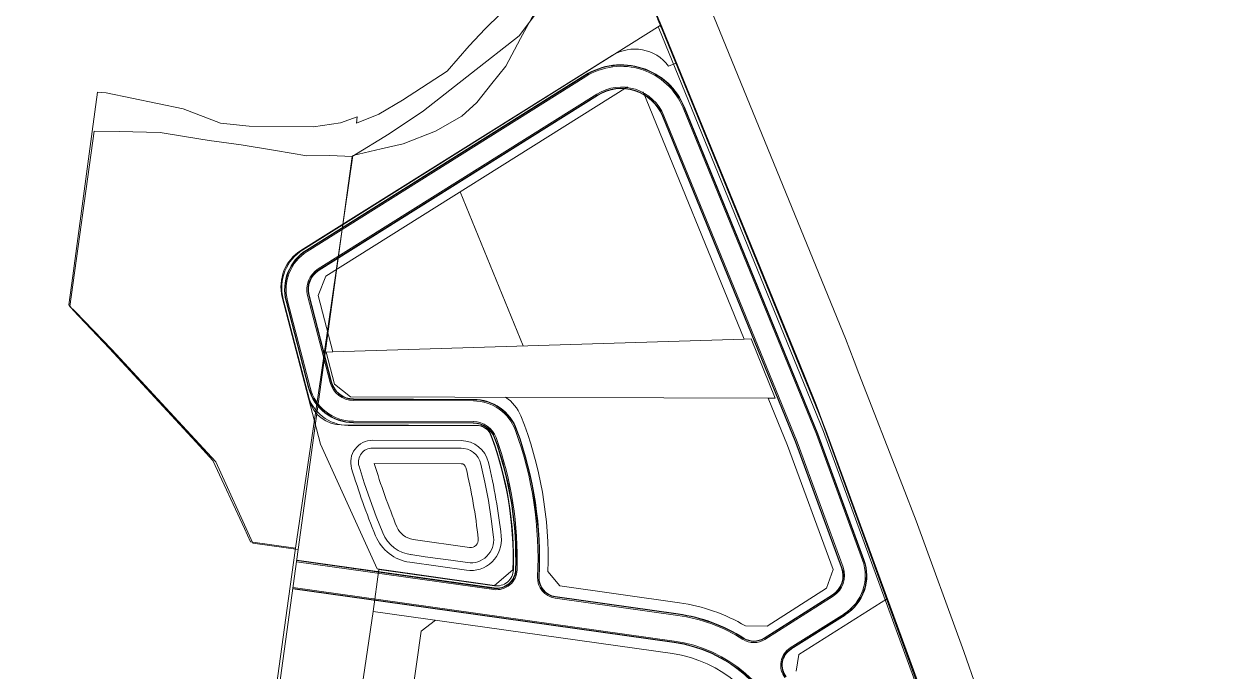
# Model space of a CAD drawing. Header units: metres. Extents: x 305195 to 309187, y 6261447 to 6263623.
# Drawn here: x 305416.2 to 305878.7, y 6263121.9 to 6263374.4 of the extents above; entities that cross this region are included whole.
import ezdxf

# ---------------------------------------------------------------- set-up
doc = ezdxf.new("R2010")
doc.units = ezdxf.units.M
doc.layers.add('Cadastre Land Parcels_SP_EXT', color=9, linetype='Continuous', lineweight=5)
doc.layers.add('st_new', color=9, linetype='Continuous')

# ---------------------------------------------------------------- blocks, each defined once
blk = doc.blocks.new('ST4_NEW')
at = {"layer": 'st_new', "color": 251, "lineweight": 0}
for p, q in [((232.08, 1017.59), (248.65, 977.27)), ((193.24, 973.95), (202.41, 985.92)), ((108.89, 890.5), (248.36, 977.97)), ((247.4, 980.32), (248.65, 977.27)), ((247.5, 977.44), (248.36, 977.97)), ((247.73, 976.9), (247.5, 977.44)), ((311.99, 819.61), (247.73, 976.9)), ((248.36, 977.97), (248.65, 977.27)), ((248.65, 977.27), (254.38, 963.26)), ((248.65, 977.27), (312.93, 819.97)), ((174.75, 959.39), (193.24, 973.95)), ((108.11, 890.18), (229.6, 966.2)), ((251.57, 962.12), (254.38, 963.26)), ((110.27, 890.36), (218.97, 958.53)), ((110.35, 890.23), (219.05, 958.41)), ((110.59, 889.85), (219.29, 958.02)), ((155.95, 944.6), (174.75, 959.39)), ((117.82, 880.16), (235.55, 954)), ((223.59, 951.16), (114.9, 882.99)), ((223.83, 950.78), (115.13, 882.61)), ((223.91, 950.65), (115.21, 882.48)), ((241.68, 952.03), (281.07, 855.64)), ((142.56, 935.65), (155.95, 944.6)), ((257.24, 945.81), (309.24, 818.55)), ((257.66, 945.98), (309.66, 818.71)), ((257.8, 946.04), (309.8, 818.76)), ((301.13, 815.4), (249.19, 942.52)), ((301.27, 815.46), (249.33, 942.58)), ((301.69, 815.62), (249.74, 942.75)), ((18.05, 868.33), (27.45, 936.66)), ((27.45, 936.66), (37.23, 936.64)), ((37.23, 936.64), (53.27, 936.26)), ((53.27, 936.26), (63.48, 934.53)), ((63.48, 934.53), (72.31, 933.07)), ((128.14, 926.8), (142.56, 935.65)), ((72.31, 933.07), (84.82, 931.36)), ((84.82, 931.36), (98.19, 929.22)), ((98.19, 929.22), (110.49, 927.15)), ((128.14, 926.8), (107.1, 773.66)), ((110.49, 927.15), (119.37, 927.23)), ((119.37, 927.23), (128.14, 926.8)), ((170.31, 913.08), (194.87, 852.96)), ((114.84, 872.66), (117.82, 880.16)), ((115.77, 814.71), (100.89, 872.05)), ((111.47, 831.9), (101.25, 871.27)), ((111.13, 836.59), (102.35, 870.42)), ((111.27, 836.63), (102.49, 870.46)), ((111.71, 836.74), (102.93, 870.58)), ((110.77, 872.61), (119.55, 838.78)), ((111.21, 872.72), (119.99, 838.89)), ((111.35, 872.76), (120.13, 838.93)), ((120.55, 850.66), (114.84, 872.66)), ((20.03, 866.44), (18.05, 868.33)), ((34.42, 851.57), (20.03, 866.44)), ((283.74, 855.72), (281.07, 855.64)), ((293.17, 832.64), (283.74, 855.72)), ((74.97, 807.79), (34.42, 851.57)), ((281.07, 855.64), (120.55, 850.66)), ((120.55, 850.66), (117.98, 850.58)), ((117.98, 850.58), (121.25, 838.01)), ((121.25, 838.01), (127.5, 833.15)), ((127.5, 833.15), (290.46, 832.65)), ((290.46, 832.65), (298.01, 814.19)), ((290.46, 832.65), (293.17, 832.64)), ((128.67, 832.3), (175.43, 832.15)), ((128.67, 832.15), (175.43, 832)), ((128.67, 831.7), (175.43, 831.55)), ((175.41, 823.45), (128.64, 823.6)), ((176.45, 822), (124.01, 822.16)), ((178.77, 821.84), (126.59, 822.01)), ((175.41, 823), (128.64, 823.15)), ((175.41, 822.85), (128.64, 823)), ((178.77, 821.84), (181.51, 819.98)), ((309.66, 818.71), (327.67, 769.61)), ((309.8, 818.76), (327.81, 769.66)), ((356.71, 697.71), (311.99, 819.61)), ((312.93, 819.97), (357.65, 698.04)), ((137.95, 766.01), (115.77, 814.71)), ((136.11, 816.17), (170.63, 816.07)), ((298.01, 814.19), (315.75, 765.83)), ((319.08, 766.45), (301.13, 815.4)), ((319.22, 766.51), (301.27, 815.46)), ((319.65, 766.66), (301.69, 815.62)), ((309.24, 818.55), (327.25, 769.45)), ((136.1, 813.17), (140.27, 813.16)), ((140.27, 813.16), (150.27, 813.13)), ((150.27, 813.13), (155.27, 813.11)), ((155.27, 813.11), (160.27, 813.1)), ((160.27, 813.1), (165.27, 813.08)), ((165.27, 813.08), (170.62, 813.07)), ((89.39, 776.09), (74.97, 807.79)), ((132.86, 799.58), (130.81, 806.09)), ((136.75, 807.17), (170.6, 807.07)), ((178.39, 806.9), (179.93, 799.83)), ((135.11, 792.98), (132.86, 799.58)), ((179.93, 799.83), (181.27, 792.72)), ((137.5, 786.52), (135.11, 792.98)), ((181.27, 792.72), (182.4, 785.58)), ((140.06, 780.11), (137.5, 786.52)), ((182.4, 785.58), (183.31, 778.41)), ((173.95, 774.43), (151.88, 777.54)), ((0, 0), (107.1, 773.66)), ((107.1, 773.66), (89.39, 776.09)), ((106.43, 768.83), (183.41, 758)), ((106.49, 769.28), (183.47, 758.45)), ((106.51, 769.43), (183.49, 758.6)), ((172.7, 765.52), (150.63, 768.62)), ((156.66, 770.8), (151.05, 771.59)), ((161.61, 770.11), (156.66, 770.8)), ((166.57, 769.41), (161.61, 770.11)), ((173.11, 768.49), (166.57, 769.41)), ((138.56, 765.78), (136.27, 749.44)), ((137.95, 766.01), (183.63, 759.59)), ((138.56, 765.78), (183.61, 759.44)), ((190.86, 765.67), (183.63, 759.59)), ((204.5, 765.06), (209.2, 759.37)), ((313.24, 758.46), (315.75, 765.83)), ((148.62, 752.7), (105.06, 758.82)), ((255.9, 752.81), (209.2, 759.37)), ((148.53, 752.1), (104.97, 758.23)), ((148.55, 752.25), (105, 758.38)), ((207.29, 754.64), (255.21, 747.9)), ((207.35, 755.09), (255.28, 748.35)), ((207.37, 755.24), (255.3, 748.5)), ((288.81, 739.05), (315.5, 755.93)), ((288.89, 738.93), (315.58, 755.8)), ((289.13, 738.55), (315.82, 755.42)), ((313.24, 758.46), (289.98, 743.75)), ((302.38, 732.67), (336.94, 754.51)), ((130.75, 711.57), (136.35, 749.42)), ((136.27, 749.44), (253.12, 733)), ((253.72, 737.31), (148.53, 752.1)), ((253.74, 737.46), (148.55, 752.25)), ((253.81, 737.9), (148.62, 752.7)), ((160.68, 746), (155.04, 741.75)), ((320.15, 748.57), (299.02, 735.22)), ((320.39, 748.19), (299.26, 734.84)), ((320.47, 748.06), (299.34, 734.71)), ((147.51, 688.27), (155.04, 741.75)), ((289.98, 743.75), (281.55, 743.79)), ((301.31, 726.12), (302.38, 732.67))]:
    blk.add_line(p, q, dxfattribs=at)
for centre, radius, start, end in [((238.36, 952.22), 16.5, 36.8344, 122.0962), ((233.13, 935.96), 26.65, 22.2256, 122.0961), ((233.13, 935.96), 26.5, 22.2256, 122.0961), ((233.13, 935.96), 26.05, 22.2256, 122.0961), ((233.13, 935.96), 17.95, 22.2256, 122.0962), ((233.13, 935.96), 17.5, 22.2256, 122.0962), ((233.13, 935.96), 17.35, 22.2256, 122.0962), ((116.86, 876.19), 16.5, 122.0372, 194.5471), ((118.19, 875.67), 17.5, 122.0948, 194.5471), ((119.92, 874.98), 18.15, 122.0962, 194.5471), ((119.92, 874.98), 18, 122.0962, 194.5471), ((119.92, 874.98), 17.55, 122.0962, 194.5471), ((119.92, 874.98), 9.45, 122.0961, 194.5471), ((119.92, 874.98), 9, 122.0961, 194.5471), ((119.92, 874.98), 8.85, 122.0961, 194.5471), ((128.7, 841.15), 9.45, 194.5471, 269.8228), ((128.7, 841.15), 9, 194.5471, 269.8228), ((128.7, 841.15), 8.85, 194.5471, 269.8228), ((126.64, 838.51), 16.5, 194.5471, 269.8229), ((128.7, 841.15), 18.15, 194.5471, 269.8229), ((128.7, 841.15), 18, 194.5471, 269.8229), ((128.7, 841.15), 17.55, 194.5471, 269.8229), ((179.52, 819.99), 15.5, 21.7416, 56.827), ((124.05, 835.16), 13, 194.5471, 269.8229), ((175.38, 814), 18.15, 19.9453, 89.8229), ((175.38, 814), 18, 19.9453, 89.8229), ((175.38, 814), 17.55, 19.9453, 89.8229), ((175.38, 814), 9.45, 19.9454, 89.8229), ((54.59, 770.17), 150, 358.0495, 21.7416), ((175.38, 814), 9, 19.9454, 89.8229), ((175.38, 814), 8.85, 19.9454, 89.8229), ((176.43, 815.5), 6.5, 20.4079, 89.8235), ((54.59, 770.17), 136.35, 358.1071, 21.4273), ((54.59, 770.17), 146.05, 357.1514, 19.9453), ((54.59, 770.17), 146.5, 357.1514, 19.9453), ((54.59, 770.17), 146.65, 357.1514, 19.9453), ((136.08, 807.67), 8.5, 89.8229, 196.7404), ((170.6, 805.07), 11, 13.2216, 89.8229), ((54.59, 770.17), 136.5, 358.1071, 20.4079), ((54.59, 770.17), 137.35, 358.1071, 19.9453), ((54.59, 770.17), 137.5, 358.1071, 19.9453), ((54.59, 770.17), 137.95, 358.1071, 19.9453), ((136.08, 807.67), 5.5, 89.8229, 194.8056), ((170.6, 805.07), 8, 13.2216, 91.6732), ((396.07, 885.87), 280, 196.7404, 202.4461), ((396.07, 885.87), 271, 196.8832, 202.4461), ((170.6, 805.07), 2, 13.2216, 89.8229), ((-58.17, 751.32), 237, 6.4004, 13.2216), ((-58.17, 751.32), 246, 6.4004, 13.2216), ((153, 785.46), 8, 202.4461, 261.9933), ((153, 785.46), 17, 202.4461, 261.9933), ((153, 785.46), 14, 202.4461, 263.5606), ((174.37, 777.4), 12, 261.9933, 6.4004), ((174.37, 777.4), 9, 261.9933, 6.693), ((174.37, 777.4), 3, 261.9933, 6.4004), ((310.77, 763.41), 17.55, 302.2947, 20.1423), ((310.77, 763.41), 18, 302.2947, 20.1423), ((310.77, 763.41), 18.15, 302.2947, 20.1423), ((184.52, 765.88), 7.95, 261.9933, 358.1071), ((184.52, 765.88), 7.5, 261.9933, 358.1071), ((184.52, 765.88), 7.35, 261.9933, 358.1071), ((184.52, 765.88), 6.5, 261.9933, 358.1071), ((310.77, 763.41), 8.85, 302.2947, 20.1423), ((310.77, 763.41), 9, 302.2947, 20.1423), ((310.77, 763.41), 9.45, 302.2947, 20.1423), ((208.4, 762.52), 7.95, 177.1514, 261.9933), ((208.4, 762.52), 7.5, 177.1514, 261.9933), ((208.4, 762.52), 7.35, 177.1514, 261.9933), ((246.29, 684.48), 69, 59.2749, 81.9933), ((246.29, 684.48), 64.05, 57.594, 81.9933), ((246.29, 684.48), 64.5, 57.594, 81.9933), ((246.29, 684.48), 64.65, 57.594, 81.9933), ((246.29, 684.48), 53.35, 16.2659, 81.9933), ((246.29, 684.48), 53.5, 16.2659, 81.9933), ((246.29, 684.48), 53.95, 16.2659, 81.9933), ((284.88, 745.27), 7.95, 237.594, 302.2947), ((284.88, 745.27), 7.5, 237.594, 302.2947), ((284.88, 745.27), 7.35, 237.594, 302.2947), ((246.29, 684.48), 49, 16.2659, 81.9933), ((303.27, 728.5), 7.95, 122.2947, 217.6893), ((303.27, 728.5), 7.5, 122.2947, 217.6893), ((303.27, 728.5), 7.35, 122.2947, 217.6893)]:
    blk.add_arc(centre, radius, start, end, dxfattribs=at)
blk = doc.blocks.new('PLAN_NEW')
at = {"layer": 'st_new', "lineweight": 0}
blk.add_blockref('ST4_NEW', (-232.08, -1017.59), dxfattribs=at)

msp = doc.modelspace()

# ---------------------------------------------------------------- linework, layer by layer
at = {"layer": 'Cadastre Land Parcels_SP_EXT', "linetype": 'Continuous'}
for points in [[(305878.71, 6262834.27), (305855.69, 6262911.66), (305835.32, 6262976.37), (305813.63, 6263041.06), (305793.07, 6263100.44), (305782.99, 6263129.56), (305764.4, 6263180.59), (305759.05, 6263194.31), (305742, 6263238.03), (305740.15, 6263242.77), (305736.72, 6263251.58), (305663.32, 6263431.3)], [(305848.67, 6262860.29), (305810.51, 6262982.7), (305769.46, 6263104.44), (305725.36, 6263225.81), (305721, 6263236.46), (305719.07, 6263241.18), (305643.79, 6263425.3)], [(305644.53, 6263422.96), (305719.81, 6263238.84), (305721.74, 6263234.11), (305726.1, 6263223.46), (305770.2, 6263102.1), (305811.25, 6262980.35), (305849.41, 6262857.95)], [(305602.14, 6263378.25), (305596.19, 6263372.32), (305589.93, 6263365.75), (305581.32, 6263355.84), (305563.96, 6263344.5), (305554.69, 6263339.1), (305545.97, 6263335.64), (305546.24, 6263338.07), (305539.83, 6263335.74), (305529.27, 6263334.19), (305504.11, 6263334.47), (305492.98, 6263335.56), (305478.44, 6263341.2), (305448.29, 6263347.42), (305444.99, 6263347.7), (305442.84, 6263332.39), (305435.28, 6263276.04), (305433.76, 6263264.69), (305435.44, 6263262.65), (305449.69, 6263247.77), (305483.43, 6263211.16), (305490.02, 6263204.01), (305502.37, 6263177.52), (305504.66, 6263172.3), (305522.25, 6263169.88), (305519.44, 6263150.19), (305497.48, 6262991.07)], [(305615.36, 6263378.29), (305609.98, 6263368.6), (305604.31, 6263357.8), (305598.87, 6263351.1), (305592.93, 6263343.59), (305587.06, 6263338.28), (305576.8, 6263332.47), (305564.23, 6263327.52), (305555.59, 6263325.54), (305544.56, 6263322.92), (305533.4, 6263245.61), (305531.95, 6263235.63), (305531.72, 6263234), (305522.25, 6263169.88), (305519.44, 6263150.19), (305497.48, 6262991.07), (305441.7, 6262590.97)], [(305848.67, 6262860.3), (305813.85, 6262971.97), (305772.49, 6263095.43), (305769.46, 6263104.44), (305728.32, 6263217.64), (305725.36, 6263225.81), (305721, 6263236.46), (305719.07, 6263241.18), (305664.22, 6263375.33)]]:
    msp.add_lwpolyline(points, dxfattribs=at)

# ---------------------------------------------------------------- block references
at = {"layer": 'st_new'}
msp.add_blockref('PLAN_NEW', (305648.26, 6263413.34), dxfattribs=at)

doc.saveas('drawing.dxf')
